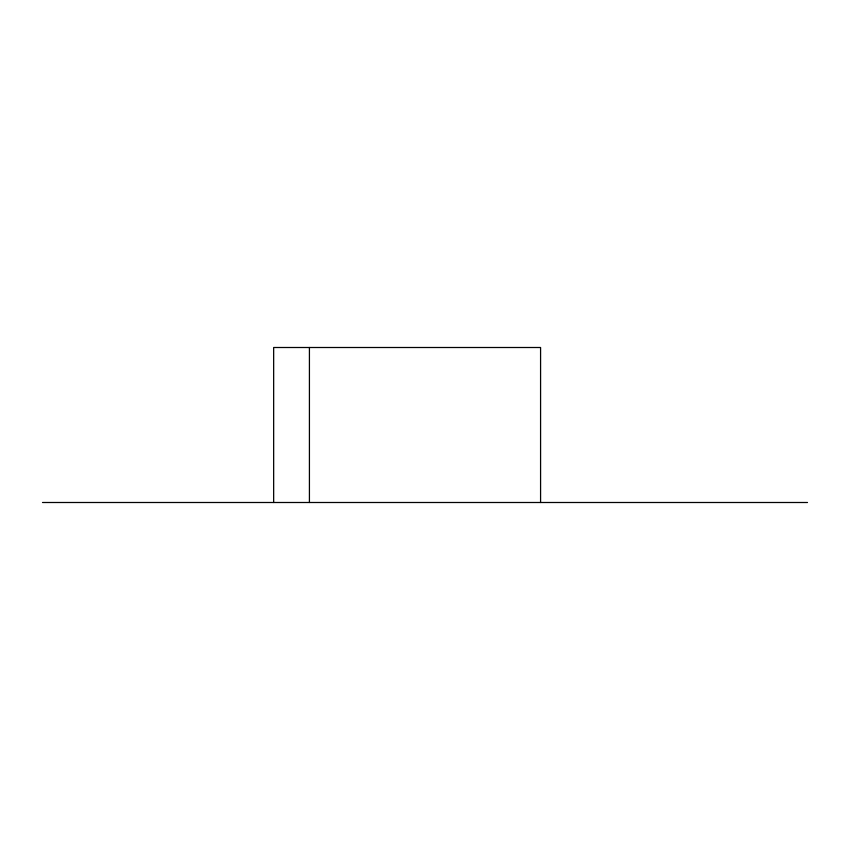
<?xml version="1.0" encoding="UTF-8"?>
<svg xmlns="http://www.w3.org/2000/svg" width="850" height="850" viewBox="0 0 850 850"><rect width="100%" height="100%" fill="white"/><g stroke="black" fill="none" stroke-linecap="round" stroke-linejoin="round"><path stroke-width="1.27" d="M42.5 502.499L807.5 502.499M540.579 502.499L540.579 347.501L273.658 347.501L273.658 502.499M309.421 347.501L309.421 502.499"/></g></svg>
